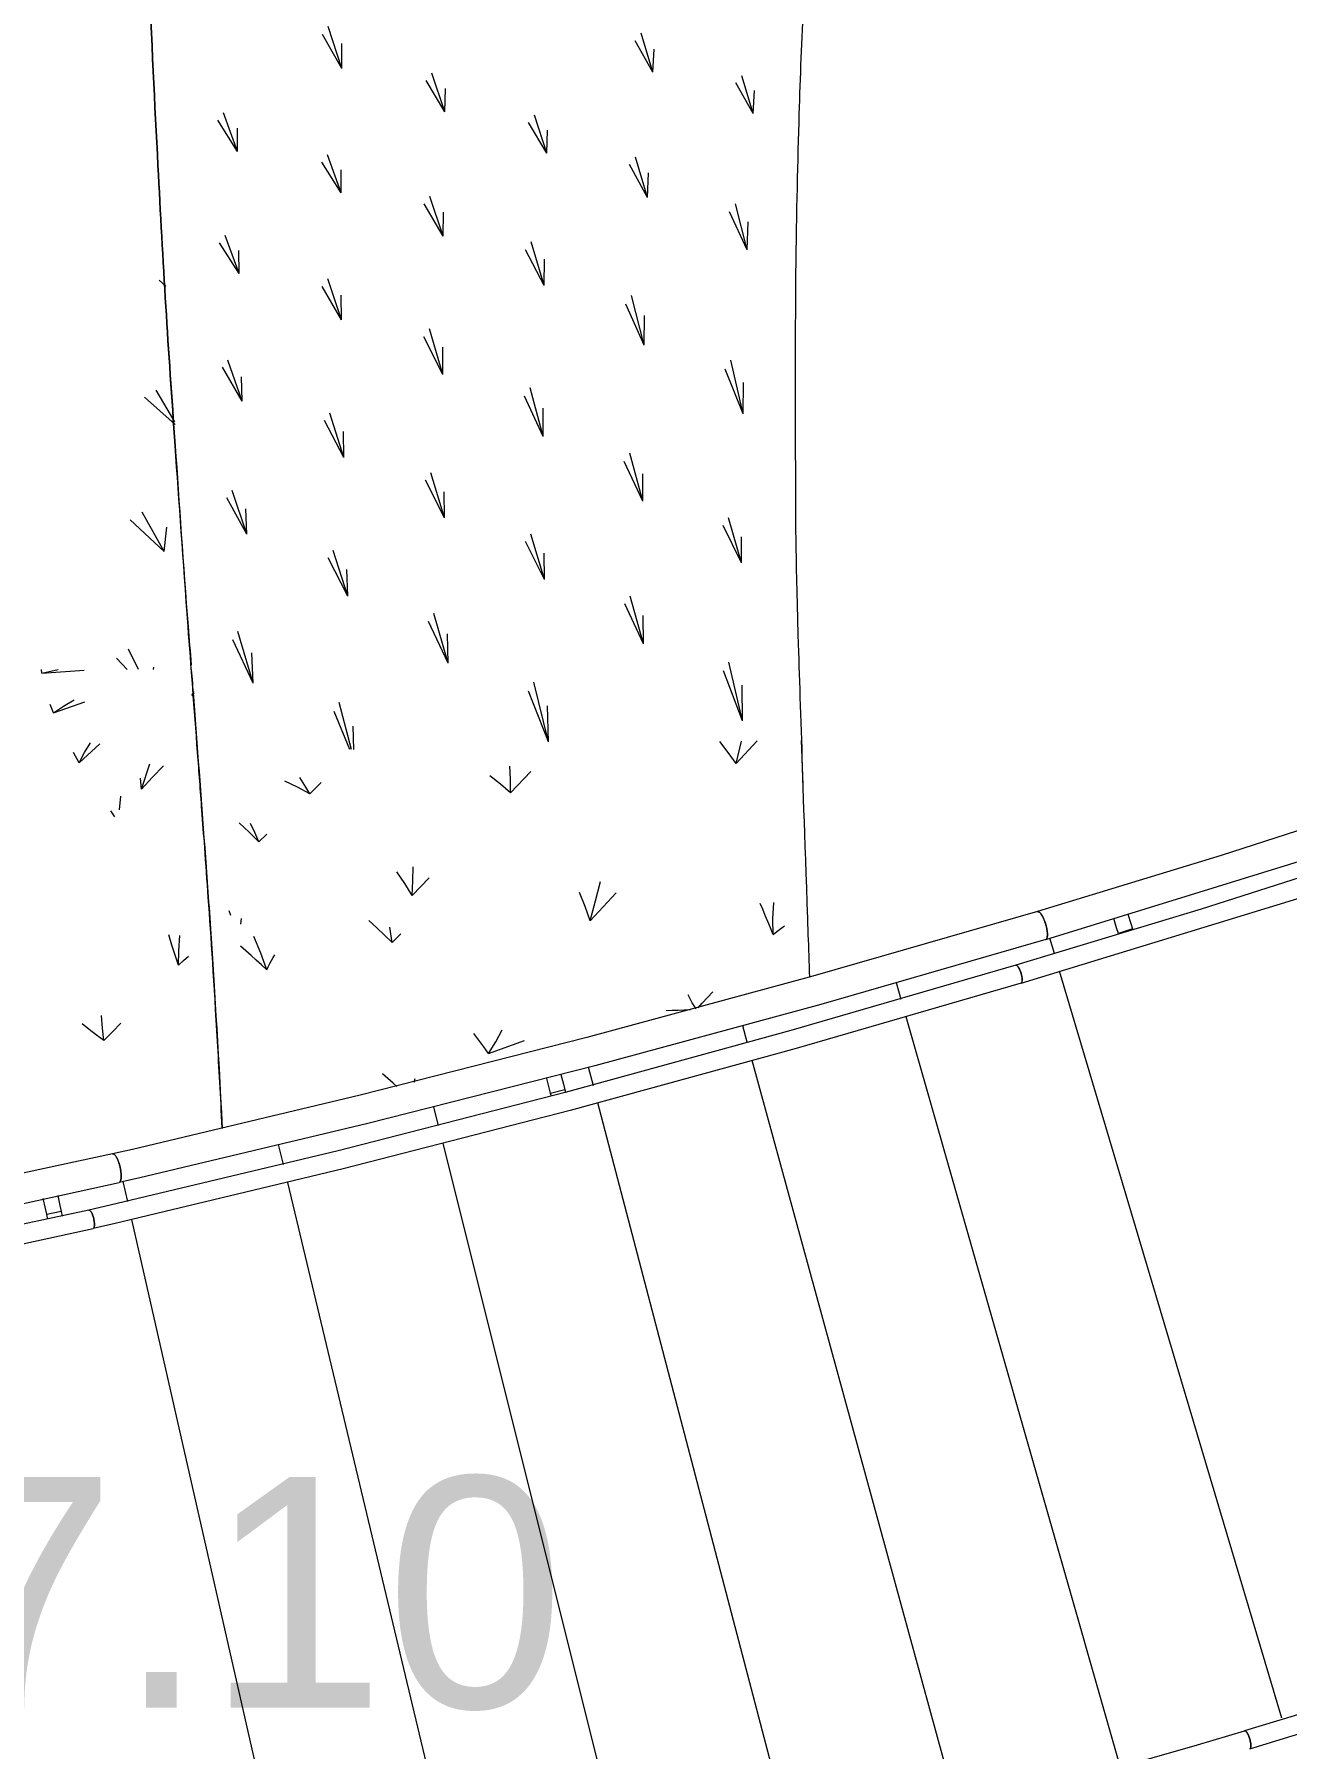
# Model space of a CAD drawing. Header units: millimetres. Extents: x 12827 to 178996, y -27589 to 73652.
# Drawn here: x 98018 to 100153, y 4285 to 7207 of the extents above; entities that cross this region are included whole.
import ezdxf

# ---------------------------------------------------------------- set-up
doc = ezdxf.new("R2010")
doc.units = ezdxf.units.MM
for name, color, linetype, lineweight in [('A-ANNO-NOTE', 131, 'Continuous', 25), ('A-FLOR', 192, 'Continuous', 9), ('A-FLOR-HRAL', 11, 'Continuous', 9), ('A-FLOR-PATT', 8, 'Continuous', 9)]:
    doc.layers.add(name, color=color, linetype=linetype, lineweight=lineweight)
doc.styles.add('Arial_1', font='arial.ttf', dxfattribs={"height": 393.413174})

# ---------------------------------------------------------------- blocks, each defined once
blk = doc.blocks.new('Railings 6 - Railings 6-15750741-Copy of 1_F')
at = {"layer": 'A-FLOR-HRAL'}
for p, q in [((99862.8, 5683.7), (99857.9, 5699.4)), ((99881.8, 5706.8), (99886.7, 5691.2)), ((99865.9, 5674.2), (99862.8, 5683.7)), ((99889.7, 5681.7), (99865.9, 5674.2)), ((99886.7, 5691.2), (99889.7, 5681.7)), ((99889.7, 5681.7), (99890, 5680.7)), ((98895.8, 5411.1), (98891.6, 5427.1)), ((98898.2, 5401.8), (98895.8, 5411.1)), ((98922.5, 5407.7), (98898.3, 5401.4)), ((98915.8, 5433.4), (98920, 5417.4)), ((98920, 5417.4), (98922.5, 5407.7)), ((98922.5, 5407.7), (98923.5, 5403.6)), ((98899.7, 5395.9), (98898.3, 5401.4)), ((98037.5, 5205), (98033.8, 5222.3)), ((98039.5, 5195.5), (98037.5, 5205)), ((98058.3, 5227.3), (98062, 5210.2)), ((98062, 5210.2), (98064.1, 5200.4)), ((98064.1, 5200.4), (98039.6, 5195.2)), ((98041.4, 5186.9), (98039.6, 5195.2)), ((98064.1, 5200.4), (98065.8, 5192.4))]:
    blk.add_line(p, q, dxfattribs=at)
at = {"layer": 'A-FLOR-HRAL', "flags": 128}
for points in [[(101109.6, 6166.1), (100577.3, 5980.4), (100040.9, 5806.8), (99727.7, 5711.6)], [(99742, 5663.6), (100281.1, 5830.4), (100816.4, 6009.2), (101126.6, 6119.1)], [(101078.2, 6072.5), (100544.6, 5887.8), (100007, 5715.2), (99690.9, 5620)], [(99700, 5589.3), (100240.2, 5754.9), (100776.6, 5932.6), (101089.1, 6042.4)], [(99727.7, 5711.6), (99344.8, 5601), (98960, 5496.5), (98573.6, 5398.2), (98185.7, 5306.1), (98151.9, 5298.4)], [(99742, 5663.7), (99358.6, 5553), (98973.5, 5448.4), (98586.7, 5350), (98198.4, 5257.7), (98163, 5249.7)], [(99690.9, 5619.9), (99307.8, 5508.4), (98922.8, 5403), (98536.1, 5303.8), (98147.9, 5210.7), (98111.5, 5202.4)], [(99700.1, 5589.3), (99316.7, 5477.7), (98931.4, 5372.2), (98544.5, 5272.9), (98156.1, 5179.8), (98118.7, 5171.2)], [(98151.9, 5298.4), (97600.7, 5179.9), (97047, 5073.8), (96724.5, 5018)], [(96732.6, 4968.7), (97288.3, 5067.5), (97841.5, 5178.9), (98163, 5249.6)], [(98111.6, 5202.4), (97559.2, 5085), (97004.2, 4980.1), (96678.6, 4924.5)], [(96683.8, 4892.9), (97240.4, 4990.6), (97794.7, 5100.7), (98118.6, 5171.2)], [(101543.5, 4792.7), (100995.7, 4602.8), (100443.8, 4424.9), (100080.8, 4315.2)], [(100089.9, 4284.5), (100644.6, 4454.5), (101195.5, 4636.7), (101554.4, 4762.7)], [(98413.9, 3874.7), (98813, 3969.6), (99210.5, 4070.7), (99606.5, 4177.9), (100000.7, 4291.3), (100080.8, 4315.2)]]:
    blk.add_lwpolyline(points, dxfattribs=at)
at = {"layer": 'A-FLOR-HRAL'}
for points, knots in [([(99727.5, 5711.5), (99728.5, 5711.9), (99730.2, 5711.4), (99732.7, 5709), (99734.1, 5707.1), (99735.2, 5705.4), (99736.3, 5703.5), (99737.4, 5701.5), (99738.4, 5699.2), (99739.5, 5696.8), (99740.4, 5694.3), (99741.3, 5691.7), (99742.1, 5689), (99742.8, 5686.5), (99743.3, 5684.2), (99743.8, 5682.1), (99744.1, 5680), (99744.4, 5678), (99744.7, 5676.1), (99744.8, 5674.3), (99744.9, 5672.6), (99744.9, 5670.5), (99744.6, 5668.2), (99744.1, 5666), (99743.3, 5664.5), (99742.6, 5663.9), (99742.2, 5663.7)], [-1, -1, -1, -1, -0.861111, -0.791667, -0.756944, -0.722222, -0.6875, -0.652778, -0.618056, -0.583333, -0.548611, -0.513889, -0.479167, -0.444444, -0.416667, -0.388889, -0.361111, -0.333333, -0.305556, -0.277778, -0.25, -0.222222, -0.166667, -0.111111, -0.055556, 0, 0, 0, 0]), ([(99730.2, 5711.1), (99729.7, 5711.4), (99728.7, 5711.7), (99727.9, 5711.7), (99727.5, 5711.5)], [-0.1110901, -0.1110901, -0.1110901, -0.1110901, -0.0555556, 0, 0, 0, 0]), ([(99733.5, 5707.9), (99732.9, 5708.7), (99731.8, 5710), (99730.7, 5710.8), (99730.2, 5711.1)], [-0.2220754, -0.2220754, -0.2220754, -0.2220754, -0.1666667, -0.1111111, -0.1111111, -0.1111111, -0.1111111]), ([(99736.9, 5702.3), (99736.7, 5702.8), (99736.1, 5703.9), (99734.9, 5705.9), (99734, 5707.2), (99733.5, 5707.9)], [-0.3332762, -0.3332762, -0.3332762, -0.3332762, -0.3055556, -0.2777778, -0.2222222, -0.2222222, -0.2222222, -0.2222222]), ([(99740.2, 5694.8), (99740, 5695.4), (99739.4, 5696.8), (99738.6, 5698.7), (99737.8, 5700.6), (99737.2, 5701.7), (99736.9, 5702.3)], [-0.4443451, -0.4443451, -0.4443451, -0.4443451, -0.4166667, -0.3888889, -0.3611111, -0.3333333, -0.3333333, -0.3333333, -0.3333333]), ([(99742.8, 5686.3), (99742.8, 5686.5), (99742.5, 5687.5), (99742, 5689.5), (99741.1, 5692.2), (99740.5, 5693.9), (99740.2, 5694.8)], [-0.5554662, -0.5554662, -0.5554662, -0.5554662, -0.5486111, -0.5138889, -0.4791667, -0.4444444, -0.4444444, -0.4444444, -0.4444444]), ([(99744.4, 5678), (99744.4, 5678.4), (99744.2, 5679.5), (99743.9, 5681.5), (99743.4, 5684), (99743, 5685.6), (99742.8, 5686.3)], [-0.6666404, -0.6666404, -0.6666404, -0.6666404, -0.6527778, -0.6180556, -0.5833333, -0.5555556, -0.5555556, -0.5555556, -0.5555556]), ([(99744.1, 5666.1), (99744.2, 5666.4), (99744.5, 5667.6), (99744.8, 5669.3), (99744.8, 5670.8), (99744.8, 5671)], [-0.888878, -0.888878, -0.888878, -0.888878, -0.8611111, -0.7916667, -0.7777778, -0.7777778, -0.7777778, -0.7777778]), ([(99744.8, 5671), (99744.9, 5671.4), (99744.9, 5672.5), (99744.8, 5674.3), (99744.6, 5676.3), (99744.5, 5677.6), (99744.4, 5678)], [-0.7776642, -0.7776642, -0.7776642, -0.7776642, -0.7569444, -0.7222222, -0.6875, -0.6666667, -0.6666667, -0.6666667, -0.6666667]), ([(99690.8, 5619.9), (99691.4, 5620.2), (99692.5, 5619.9), (99694.1, 5618.3), (99695, 5617.1), (99695.7, 5616), (99696.4, 5614.8), (99697.1, 5613.5), (99697.8, 5612), (99698.4, 5610.5), (99699, 5608.9), (99699.8, 5606.7), (99700.6, 5604), (99701.2, 5601.1), (99701.7, 5598.5), (99701.9, 5596.1), (99701.9, 5594.7), (99701.9, 5594)], [-1, -1, -1, -1, -0.8611111, -0.7916667, -0.7569444, -0.7222222, -0.6875, -0.6527778, -0.6180556, -0.5833333, -0.5486111, -0.5138889, -0.4444444, -0.3888889, -0.3333333, -0.2777778, -0.2222222, -0.2222222, -0.2222222, -0.2222222]), ([(99696.8, 5614), (99696.5, 5614.7), (99695.7, 5616), (99695, 5617.1), (99694.6, 5617.6)], [-0.3325247, -0.3325247, -0.3325247, -0.3325247, -0.2777778, -0.2222222, -0.2222222, -0.2222222, -0.2222222]), ([(99698.9, 5609.2), (99698.6, 5610.1), (99697.9, 5611.7), (99697.2, 5613.3), (99696.8, 5614)], [-0.44378, -0.44378, -0.44378, -0.44378, -0.3888889, -0.3333333, -0.3333333, -0.3333333, -0.3333333]), ([(99700.6, 5603.8), (99700.6, 5603.9), (99700.4, 5604.6), (99699.9, 5606.4), (99699.3, 5608.1), (99698.9, 5609.2)], [-0.5549608, -0.5549608, -0.5549608, -0.5549608, -0.5486111, -0.5138889, -0.4444444, -0.4444444, -0.4444444, -0.4444444]), ([(99701.6, 5598.5), (99701.6, 5598.7), (99701.5, 5599.4), (99701.3, 5600.7), (99700.9, 5602.3), (99700.7, 5603.3), (99700.6, 5603.8)], [-0.6661262, -0.6661262, -0.6661262, -0.6661262, -0.6527778, -0.6180556, -0.5833333, -0.5555556, -0.5555556, -0.5555556, -0.5555556]), ([(99701.4, 5590.9), (99701.5, 5591), (99701.7, 5591.8), (99701.8, 5592.9), (99701.9, 5593.8), (99701.9, 5594)], [-0.8879927, -0.8879927, -0.8879927, -0.8879927, -0.8611111, -0.7916667, -0.7777778, -0.7777778, -0.7777778, -0.7777778]), ([(99701.9, 5594), (99701.9, 5594.2), (99701.9, 5594.9), (99701.9, 5596.1), (99701.8, 5597.4), (99701.7, 5598.2), (99701.6, 5598.5)], [-0.7770547, -0.7770547, -0.7770547, -0.7770547, -0.7569444, -0.7222222, -0.6875, -0.6666667, -0.6666667, -0.6666667, -0.6666667]), ([(98160.2, 5289.2), (98159.9, 5289.8), (98159.4, 5290.9), (98158.4, 5292.9), (98157.1, 5295), (98155.5, 5296.8), (98154.5, 5297.8), (98154, 5298)], [-0.3333075, -0.3333075, -0.3333075, -0.3333075, -0.3055556, -0.2777778, -0.2222222, -0.1666667, -0.1111111, -0.1111111, -0.1111111, -0.1111111]), ([(98154, 5298), (98154.3, 5297.8), (98155.1, 5297.2), (98156.4, 5295.9), (98157.6, 5294), (98158.6, 5292.4), (98159.6, 5290.5), (98160.9, 5287.8), (98162.1, 5284.5), (98163.2, 5281.2), (98163.9, 5278.6), (98164.6, 5275.8), (98165.1, 5273.3), (98165.5, 5271), (98165.9, 5268.8), (98166.1, 5266.7), (98166.3, 5264.7), (98166.5, 5262.7), (98166.5, 5260.9), (98166.5, 5259.1), (98166.4, 5256.9), (98166.1, 5254.5), (98165.4, 5252.2), (98164.6, 5250.7), (98163.9, 5250), (98163.5, 5249.8)], [-0.8888889, -0.8888889, -0.8888889, -0.8888889, -0.8611111, -0.7916667, -0.7569444, -0.7222222, -0.6875, -0.6527778, -0.5833333, -0.5486111, -0.5138889, -0.4791667, -0.4444444, -0.4166667, -0.3888889, -0.3611111, -0.3333333, -0.3055556, -0.2777778, -0.25, -0.2222222, -0.1666667, -0.1111111, -0.0555556, 0, 0, 0, 0]), ([(98163, 5281.7), (98162.8, 5282.4), (98162.4, 5283.7), (98161.7, 5285.7), (98160.9, 5287.5), (98160.4, 5288.7), (98160.2, 5289.2)], [-0.4443673, -0.4443673, -0.4443673, -0.4443673, -0.4166667, -0.3888889, -0.3611111, -0.3333333, -0.3333333, -0.3333333, -0.3333333]), ([(98165.1, 5273.1), (98165.1, 5273.3), (98164.9, 5274.4), (98164.5, 5276.4), (98163.8, 5279.1), (98163.3, 5280.8), (98163, 5281.7)], [-0.5554607, -0.5554607, -0.5554607, -0.5554607, -0.5486111, -0.5138889, -0.4791667, -0.4444444, -0.4444444, -0.4444444, -0.4444444]), ([(98166.4, 5257.5), (98166.4, 5257.9), (98166.5, 5258.9), (98166.5, 5260.8), (98166.4, 5263.2), (98166.3, 5265.6), (98166, 5268.3), (98165.6, 5270.8), (98165.3, 5272.4), (98165.1, 5273.1)], [-0.7776461, -0.7776461, -0.7776461, -0.7776461, -0.7569444, -0.7222222, -0.6875, -0.6527778, -0.6180556, -0.5833333, -0.5555556, -0.5555556, -0.5555556, -0.5555556]), ([(98165.4, 5252.4), (98165.5, 5252.7), (98165.9, 5253.9), (98166.2, 5255.7), (98166.4, 5257.2), (98166.4, 5257.5)], [-0.8888745, -0.8888745, -0.8888745, -0.8888745, -0.8611111, -0.7916667, -0.7777778, -0.7777778, -0.7777778, -0.7777778]), ([(98120, 5186.2), (98120, 5186.3), (98119.9, 5187), (98119.5, 5188.9), (98118.8, 5191.5), (98117.8, 5194.3), (98116.9, 5196.6), (98115.9, 5198.6), (98114.5, 5200.7), (98112.9, 5202.4), (98111.8, 5202.5), (98111.2, 5202.3)], [-0.5555556, -0.5555556, -0.5555556, -0.5555556, -0.5486111, -0.5138889, -0.4444444, -0.3888889, -0.3333333, -0.2777778, -0.2222222, -0.1111111, 0, 0, 0, 0]), ([(98114.9, 5200.1), (98115, 5199.9), (98115.3, 5199.4), (98115.9, 5198.5), (98116.5, 5197.3), (98117.3, 5195.6), (98118.1, 5193.5), (98118.8, 5191.3), (98119.4, 5189.1), (98120, 5186.4), (98120.5, 5183.4), (98120.8, 5180.7), (98120.9, 5178.3), (98120.8, 5175.4), (98120.3, 5172.6), (98119.5, 5171.5), (98119, 5171.3)], [-0.7777778, -0.7777778, -0.7777778, -0.7777778, -0.7569444, -0.7222222, -0.6875, -0.6527778, -0.5833333, -0.5486111, -0.5138889, -0.4444444, -0.3888889, -0.3333333, -0.2777778, -0.2222222, -0.1111111, 0, 0, 0, 0]), ([(98120.8, 5180.8), (98120.8, 5181), (98120.7, 5181.7), (98120.5, 5183.1), (98120.3, 5184.7), (98120.1, 5185.7), (98120, 5186.2)], [-0.6666667, -0.6666667, -0.6666667, -0.6666667, -0.6527778, -0.6180556, -0.5833333, -0.5559615, -0.5559615, -0.5559615, -0.5559615]), ([(98120.2, 5172.9), (98120.3, 5173.1), (98120.5, 5173.9), (98120.7, 5175), (98120.8, 5176), (98120.8, 5176.2)], [-0.8888889, -0.8888889, -0.8888889, -0.8888889, -0.8611111, -0.7916667, -0.7784201, -0.7784201, -0.7784201, -0.7784201]), ([(98120.8, 5176.2), (98120.8, 5176.4), (98120.9, 5177.1), (98120.9, 5178.3), (98120.9, 5179.6), (98120.8, 5180.5), (98120.8, 5180.8)], [-0.7777778, -0.7777778, -0.7777778, -0.7777778, -0.7569444, -0.7222222, -0.6875, -0.6672143, -0.6672143, -0.6672143, -0.6672143]), ([(100080.6, 4315.1), (100081.2, 4315.4), (100082.3, 4315.1), (100083.8, 4313.5), (100084.7, 4312.3), (100085.4, 4311.2), (100086.1, 4310), (100087, 4308.2), (100087.9, 4306.2), (100088.7, 4304), (100089.4, 4301.8), (100090.2, 4299.2), (100090.9, 4296.2), (100091.3, 4293.6), (100091.5, 4291.3), (100091.6, 4288.4), (100091.4, 4286.8), (100091.1, 4286.1)], [-1, -1, -1, -1, -0.8611111, -0.7916667, -0.7569444, -0.7222222, -0.6875, -0.6527778, -0.5833333, -0.5486111, -0.5138889, -0.4444444, -0.3888889, -0.3333333, -0.2777778, -0.2222222, -0.1111111, -0.1111111, -0.1111111, -0.1111111]), ([(100086.5, 4309.2), (100086.1, 4309.9), (100085.4, 4311.2), (100084, 4313.4), (100082.2, 4315.1), (100081.1, 4315.3), (100080.6, 4315.1)], [-0.3326608, -0.3326608, -0.3326608, -0.3326608, -0.2777778, -0.2222222, -0.1111111, 0, 0, 0, 0]), ([(100088.5, 4304.4), (100088.2, 4305.2), (100087.6, 4306.9), (100086.9, 4308.4), (100086.5, 4309.1)], [-0.4438794, -0.4438794, -0.4438794, -0.4438794, -0.3888889, -0.3333333, -0.3333333, -0.3333333, -0.3333333]), ([(100090.2, 4298.9), (100090.2, 4299), (100090, 4299.7), (100089.5, 4301.5), (100089, 4303.2), (100088.6, 4304.3)], [-0.5550491, -0.5550491, -0.5550491, -0.5550491, -0.5486111, -0.5138889, -0.4444444, -0.4444444, -0.4444444, -0.4444444]), ([(100091.3, 4293.7), (100091.2, 4293.9), (100091.1, 4295.1), (100090.7, 4296.9), (100090.3, 4298.5), (100090.2, 4298.9)], [-0.666215, -0.666215, -0.666215, -0.666215, -0.6527778, -0.5833333, -0.5555556, -0.5555556, -0.5555556, -0.5555556]), ([(100091.1, 4286.1), (100091.2, 4286.3), (100091.4, 4287), (100091.5, 4288.1), (100091.6, 4289), (100091.6, 4289.2)], [-0.8881423, -0.8881423, -0.8881423, -0.8881423, -0.8611111, -0.7916667, -0.7777778, -0.7777778, -0.7777778, -0.7777778]), ([(100091.6, 4289.2), (100091.6, 4289.4), (100091.6, 4290.1), (100091.5, 4291.3), (100091.4, 4292.5), (100091.3, 4293.3), (100091.3, 4293.6)], [-0.7771582, -0.7771582, -0.7771582, -0.7771582, -0.7569444, -0.7222222, -0.6875, -0.6666667, -0.6666667, -0.6666667, -0.6666667])]:
    blk.add_open_spline(points, degree=3, knots=knots, dxfattribs=at)
for points in [[(99742.2, 5663.7), (99743, 5664.1), (99743.6, 5664.9), (99744.1, 5666.1)], [(99692.5, 5619.6), (99691.9, 5620), (99691.3, 5620.1), (99690.8, 5619.9)], [(99700.2, 5589.3), (99700.7, 5589.5), (99701.1, 5590), (99701.4, 5590.8)], [(98153.9, 5298), (98153, 5298.5), (98152.2, 5298.6), (98151.4, 5298.2)], [(98151.4, 5298.2), (98152.2, 5298.6), (98153, 5298.5), (98153.9, 5298)], [(98163.5, 5249.8), (98164.3, 5250.2), (98164.9, 5251.1), (98165.4, 5252.4)], [(98111.2, 5202.3), (98111.8, 5202.5), (98112.3, 5202.4), (98112.9, 5202.1)], [(100090, 4284.6), (100090.5, 4284.8), (100090.9, 4285.3), (100091.1, 4286)]]:
    blk.add_open_spline(points, degree=3, dxfattribs=at)
blk = doc.blocks.new('FP_258-Copy of 1_F')
at = {"layer": 'A-FLOR-PATT'}
for p, q in [((96490.2, 6110.9), (96475.3, 6123.9)), ((96490.2, 6110.9), (96486.3, 6123.9)), ((96490.2, 6110.9), (96509.1, 6123.9)), ((97266.6, 6110), (97253, 6123.8)), ((97266.6, 6110), (97272.8, 6123.8)), ((97266.6, 6110), (97313.7, 6123.8)), ((98031.3, 6117.5), (98030.6, 6123.8)), ((98031.3, 6117.5), (98059.2, 6123.8)), ((98031.3, 6117.5), (98103.3, 6122.9)), ((97713.3, 6064.6), (97727.2, 6078.3)), ((98286.8, 6079.4), (98290.7, 6086.7)), ((98286.8, 6079.4), (98290.9, 6084.3)), ((98286.8, 6079.4), (98290.9, 6084)), ((97700.7, 6049.8), (97681.1, 6073.9)), ((97700.7, 6049.8), (97755.8, 6067.4)), ((97700.7, 6049.8), (97713.3, 6064.6)), ((98051.1, 6050), (98045.6, 6064)), ((98051.1, 6050), (98104.6, 6068.8)), ((98051.1, 6050), (98068, 6061.6)), ((98068, 6061.6), (98086.3, 6072.2)), ((97017, 5984), (96964.8, 6031.5)), ((97012.6, 6010.9), (97009.7, 6036.8)), ((97017, 5984), (97012.6, 6010.9)), ((97017, 5984), (97056.9, 6012.6)), ((98095.1, 5965), (98130, 5997.2)), ((98103.8, 5982.5), (98113.9, 5999)), ((97460.1, 5941.2), (97461.5, 5964)), ((98095.1, 5965), (98085, 5982.3)), ((98095.1, 5965), (98103.8, 5982.5)), ((97460, 5917.4), (97421.9, 5954.8)), ((97460, 5917.4), (97498.3, 5947.2)), ((97460, 5917.4), (97460.1, 5941.2)), ((97819.4, 5911.1), (97795.3, 5938.4)), ((97819.4, 5911.1), (97856, 5942)), ((97823.8, 5931.7), (97829.6, 5951.4)), ((97819.4, 5911.1), (97823.8, 5931.7)), ((98163.7, 5884.6), (98165.7, 5908.3)), ((98155.8, 5872.8), (98148.6, 5883.1)), ((96849, 5810.7), (96824.9, 5864.1)), ((96861.5, 5801.3), (96880.4, 5833.9)), ((97958.5, 5781.3), (97956.1, 5806.9)), ((97962.2, 5754.8), (97980.3, 5799.2)), ((97309.3, 5720.2), (97252.6, 5771)), ((97296.8, 5753), (97285.7, 5784.8)), ((97309.3, 5720.2), (97330.7, 5762.1)), ((97669.5, 5737), (97662.7, 5765.7)), ((97962.2, 5754.8), (97933.6, 5785.5)), ((97962.2, 5754.8), (97958.5, 5781.3)), ((97309.3, 5720.2), (97296.8, 5753)), ((97677.6, 5707.4), (97635, 5748.1)), ((97677.6, 5707.4), (97669.5, 5737)), ((97677.6, 5707.4), (97697.3, 5750.5)), ((97904.3, 5493.9), (97872.2, 5523.9)), ((97909.4, 5501.5), (97888.2, 5550)), ((97919.8, 5517.2), (97920.6, 5536.4)), ((97252.4, 5506.1), (97253, 5512.2)), ((97605.1, 5477.6), (97585.9, 5515.3)), ((97625.8, 5438.9), (97628.6, 5494.2)), ((97625.8, 5438.9), (97564.6, 5493)), ((97625.8, 5438.9), (97605.1, 5477.6))]:
    blk.add_line(p, q, dxfattribs=at)
blk = doc.blocks.new('FP_259-Copy of 1_F')
at = {"layer": 'A-FLOR-PATT'}
for p, q in [((98200.9, 5920.1), (98215.1, 5962.9)), ((98200.9, 5920.1), (98199.2, 5938.9)), ((98200.9, 5920.1), (98220, 5940.4)), ((98220, 5940.4), (98238.5, 5960)), ((98252.8, 5654.3), (98247.5, 5671.7)), ((98264.7, 5644.6), (98266.3, 5670.5)), ((98258.3, 5637), (98252.8, 5654.3)), ((98264.1, 5619.8), (98264.7, 5644.6)), ((98264.1, 5619.8), (98258.3, 5637)), ((98264.1, 5619.8), (98272.9, 5628)), ((98272.9, 5628), (98281.1, 5635.6)), ((98134.4, 5512.5), (98132.7, 5534.4)), ((98111.9, 5510.1), (98099.7, 5519.8)), ((98124.4, 5500.7), (98111.9, 5510.1)), ((98137.1, 5491.6), (98124.4, 5500.7)), ((98137.1, 5491.6), (98134.4, 5512.5)), ((98137.1, 5491.6), (98151.6, 5506.6)), ((98151.6, 5506.6), (98165.6, 5521)), ((97943, 5312.1), (97938, 5330.5)), ((97969.1, 5316.2), (97988.8, 5336.9)), ((97910, 5298.2), (97890.9, 5300.2)), ((97929.3, 5296.4), (97910, 5298.2)), ((97948.9, 5294.9), (97929.3, 5296.4)), ((97948.9, 5294.9), (97943, 5312.1)), ((97948.9, 5294.9), (97969.1, 5316.2))]:
    blk.add_line(p, q, dxfattribs=at)
blk = doc.blocks.new('FP_262-Copy of 1_F')
at = {"layer": 'A-FLOR-PATT'}
for p, q in [((98242.8, 6777.1), (98231.1, 6787.5)), ((98258.3, 6541.6), (98206.3, 6588)), ((98258, 6545.9), (98226, 6600.3)), ((98239.7, 6324.8), (98182, 6379.2)), ((98239.7, 6324.8), (98202, 6392.3)), ((98239.7, 6324.8), (98244, 6366.4)), ((98176.4, 6124), (98158.7, 6143.2)), ((98196, 6124), (98179, 6158.7)), ((98221.8, 6124), (98222.1, 6127.7))]:
    blk.add_line(p, q, dxfattribs=at)
blk = doc.blocks.new('FP_266-Copy of 1_F')
at = {"layer": 'A-FLOR-PATT'}
for p, q in [((98404.5, 5640.3), (98392.5, 5669.1)), ((98378.9, 5644.5), (98370, 5652.6)), ((98387.7, 5636.5), (98378.9, 5644.5)), ((98414.5, 5612.2), (98404.5, 5640.3)), ((98396.6, 5628.4), (98387.7, 5636.5)), ((98405.5, 5620.3), (98396.6, 5628.4)), ((98414.5, 5612.2), (98405.5, 5620.3)), ((98414.5, 5612.2), (98417.1, 5617.4)), ((98417.1, 5617.4), (98419.8, 5622.6)), ((98419.8, 5622.6), (98422.5, 5627.7)), ((98422.5, 5627.7), (98425.3, 5632.8)), ((98425.3, 5632.8), (98428.1, 5637.8)), ((98620.7, 5426.8), (98611.5, 5435)), ((98630, 5418.6), (98620.7, 5426.8)), ((98636.3, 5413), (98630, 5418.6)), ((98665.9, 5420.8), (98667.4, 5427.1))]:
    blk.add_line(p, q, dxfattribs=at)
blk = doc.blocks.new('FP_267-Copy of 1_F')
at = {"layer": 'A-FLOR-PATT'}
for p, q in [((99201, 5982.7), (99186.6, 6001.1)), ((99214.6, 5963.5), (99250.5, 6002.3)), ((99214.6, 5963.5), (99223.6, 6001.8)), ((99214.6, 5963.5), (99201, 5982.7)), ((98466.9, 5923.3), (98445.2, 5933.4)), ((98479.7, 5926.5), (98470.9, 5940)), ((98812.7, 5928.7), (98794.6, 5942.9)), ((98829.8, 5936.9), (98828.9, 5959.4)), ((98830, 5913.5), (98829.8, 5936.9)), ((98830, 5913.5), (98864.8, 5950.1)), ((98487.8, 5912.3), (98466.9, 5923.3)), ((98487.8, 5912.3), (98479.7, 5926.5)), ((98487.8, 5912.3), (98507.5, 5931.5)), ((98830, 5913.5), (98812.7, 5928.7)), ((98384.6, 5846.9), (98367.6, 5862.5)), ((98400.8, 5830.4), (98384.6, 5846.9)), ((98394, 5846.3), (98386.6, 5861.4)), ((98400.8, 5830.4), (98394, 5846.3)), ((98400.8, 5830.4), (98414.8, 5843.2)), ((98663.4, 5763.6), (98663.8, 5787.7)), ((98649.6, 5759.3), (98636.3, 5779)), ((98662.2, 5738.6), (98649.6, 5759.3)), ((98662.2, 5738.6), (98691.4, 5768.8)), ((98662.2, 5738.6), (98663.4, 5763.6)), ((98975, 5729.5), (98983.4, 5762.8)), ((98956.9, 5720.2), (98947.2, 5744.1)), ((98965.9, 5695.4), (99010.2, 5743)), ((98965.9, 5695.4), (98975, 5729.5)), ((98965.9, 5695.4), (98956.9, 5720.2))]:
    blk.add_line(p, q, dxfattribs=at)
blk = doc.blocks.new('FP_268-Copy of 1_F')
at = {"layer": 'A-FLOR-PATT'}
for p, q in [((99259.8, 5715.2), (99255.6, 5725.3)), ((99264, 5704.8), (99259.8, 5715.2)), ((99268.3, 5694.2), (99264, 5704.8)), ((99277.1, 5698.7), (99278.5, 5726.8)), ((99277.2, 5672.3), (99277.1, 5698.7)), ((99272.7, 5683.4), (99268.3, 5694.2)), ((99277.2, 5672.3), (99272.7, 5683.4)), ((99277.2, 5672.3), (99283.9, 5677.5)), ((99283.9, 5677.5), (99290.4, 5682.4)), ((99290.4, 5682.4), (99296.7, 5686.9)), ((99139.2, 5555.8), (99132.7, 5569.2)), ((99146.4, 5545.7), (99139.2, 5555.8)), ((99149.5, 5547.3), (99156.6, 5555)), ((99156.6, 5555), (99165.8, 5565)), ((99165.8, 5565), (99174.9, 5574.8)), ((99105.2, 5542.6), (99094.9, 5542.2)), ((99115.6, 5543), (99105.2, 5542.6)), ((99126.1, 5543.5), (99115.6, 5543)), ((99136.6, 5544.1), (99126.1, 5543.5))]:
    blk.add_line(p, q, dxfattribs=at)
blk = doc.blocks.new('FP_270-Copy of 1_F')
at = {"layer": 'A-FLOR-PATT'}
for p, q in [((98542.2, 7148.4), (98519.4, 7220)), ((98542.2, 7148.4), (98509.4, 7206.3)), ((98542.2, 7148.4), (98542.7, 7191)), ((99072.4, 7141.8), (99042.2, 7195.5)), ((99072.4, 7141.8), (99052.6, 7208.4)), ((99072.4, 7141.8), (99074.5, 7181.5)), ((98718.2, 7074.5), (98696.1, 7140.6)), ((99243.6, 7071.7), (99224.1, 7136)), ((98718.2, 7074.5), (98686.1, 7127.9)), ((98718.2, 7074.5), (98719, 7114.1)), ((99243.6, 7071.7), (99213.8, 7123.8)), ((99243.6, 7071.7), (99245.8, 7110.8)), ((98364.9, 7007), (98340.8, 7073)), ((98364.9, 7007), (98331.1, 7060.3)), ((98364.9, 7007), (98364.6, 7046.6)), ((98891.9, 7004), (98860.6, 7056.3)), ((98891.9, 7004), (98870.6, 7068.6)), ((98891.9, 7004), (98893.1, 7043.2)), ((98541.1, 6936.5), (98508.3, 6988.7)), ((98541.1, 6936.5), (98518, 7001.1)), ((99063.4, 6928.4), (99032.9, 6984.7)), ((99063.4, 6928.4), (99042.9, 6997.4)), ((98541.1, 6936.5), (98541.2, 6975.6)), ((99063.4, 6928.4), (99064.9, 6970.5)), ((98715, 6862.7), (98692.7, 6930.1)), ((98715, 6862.7), (98683, 6917.6)), ((98715, 6862.7), (98715.5, 6903.7)), ((99233, 6839.5), (99203, 6903.8)), ((99233, 6839.5), (99213.1, 6917.6)), ((99233, 6839.5), (99234.7, 6886.9)), ((98367.6, 6798.7), (98334, 6851.3)), ((98367.6, 6798.7), (98343.4, 6863.6)), ((98367.6, 6798.7), (98366.9, 6838)), ((98887.1, 6778.3), (98855.6, 6839.4)), ((98887.1, 6778.3), (98865.3, 6852.7)), ((98887.1, 6778.3), (98887.7, 6823.4)), ((98542, 6719.8), (98518.4, 6789.7)), ((98542, 6719.8), (98509, 6777)), ((98542, 6719.8), (98541.6, 6762)), ((99057.4, 6676.6), (99036.1, 6761.5)), ((99057.4, 6676.6), (99026.4, 6746.8)), ((99057.4, 6676.6), (99058.2, 6727.3)), ((98714.8, 6626.9), (98691.6, 6704.7)), ((98714.8, 6626.9), (98682.2, 6691.1)), ((98714.8, 6626.9), (98714.5, 6673.3)), ((98372.9, 6581.2), (98338.9, 6639)), ((98372.9, 6581.2), (98348, 6651.3)), ((99226.3, 6559.8), (99195.7, 6635.7)), ((99226.3, 6559.8), (99205.3, 6651.4)), ((98372.9, 6581.2), (98371.7, 6623)), ((98885.8, 6520.8), (98863.2, 6604.2)), ((99226.3, 6559.8), (99227.2, 6613.3)), ((98885.8, 6520.8), (98853.8, 6589.9)), ((98546.1, 6485.4), (98512.8, 6548.1)), ((98546.1, 6485.4), (98521.9, 6561)), ((98885.8, 6520.8), (98885.8, 6569.5)), ((98546.1, 6485.4), (98545.1, 6529.7)), ((99055.3, 6410.8), (99033.1, 6492.6)), ((98717.5, 6382.3), (98693.9, 6459.4)), ((99055.3, 6410.8), (99023.8, 6478.6)), ((98380.5, 6354.7), (98355.4, 6428.8)), ((98717.5, 6382.3), (98684.8, 6446.4)), ((99055.3, 6410.8), (99055.4, 6457.6)), ((98380.5, 6354.7), (98346.5, 6416.7)), ((98717.5, 6382.3), (98716.8, 6426.8)), ((98380.5, 6354.7), (98378.9, 6398)), ((99223.4, 6305.6), (99201.6, 6382.3)), ((98887.7, 6277.5), (98855.2, 6341.9)), ((98887.7, 6277.5), (98864.3, 6354.5)), ((99223.4, 6305.6), (99192.2, 6369.5)), ((99223.4, 6305.6), (99223.6, 6349.8)), ((98552.7, 6248.7), (98518.9, 6314.3)), ((98552.7, 6248.7), (98527.8, 6327)), ((98887.7, 6277.5), (98887, 6322.3)), ((98552.7, 6248.7), (98551.1, 6294.5)), ((99056.8, 6167.5), (99024.5, 6236.1)), ((99056.8, 6167.5), (99033.6, 6249.2)), ((98723.9, 6134.6), (98690.3, 6205.9)), ((98723.9, 6134.6), (98699, 6219.5)), ((99056.8, 6167.5), (99056.1, 6215.7)), ((98391.6, 6100.9), (98356.7, 6174.4)), ((98391.6, 6100.9), (98365.3, 6188.5)), ((98723.9, 6134.6), (98722.3, 6184.6)), ((98391.6, 6100.9), (98389.1, 6152.4)), ((99225.5, 6036.7), (99201.9, 6136.4)), ((99225.5, 6036.7), (99193, 6121.4)), ((98894.5, 6000.8), (98860.8, 6086.9)), ((98894.5, 6000.8), (98869.5, 6102.3)), ((99225.5, 6036.7), (99224.5, 6097.4)), ((98556.3, 5987.6), (98529.2, 6052.2)), ((98559.1, 5987.7), (98537.7, 6067.8)), ((98894.5, 6000.8), (98892.7, 6062)), ((98563.1, 5987.8), (98561.5, 6027.4))]:
    blk.add_line(p, q, dxfattribs=at)
blk = doc.blocks.new('FP_271-Copy of 1_F')
at = {"layer": 'A-FLOR-PATT'}
for p, q in [((98353.4, 5704.4), (98350.6, 5712.4)), ((98370.4, 5689.7), (98371.7, 5699.6)), ((98601.9, 5683.7), (98588.4, 5696.4)), ((98615.1, 5671), (98601.9, 5683.7)), ((98628, 5658.5), (98615.1, 5671)), ((98628, 5658.5), (98624.2, 5684.9)), ((98635.4, 5665.9), (98642.8, 5673.2)), ((98628, 5658.5), (98635.4, 5665.9)), ((98776.2, 5492), (98767.6, 5503.3)), ((98805, 5489.5), (98815.6, 5509.8)), ((98784.5, 5480.8), (98776.2, 5492)), ((98792.5, 5469.7), (98784.5, 5480.8)), ((98792.5, 5469.7), (98805, 5489.5)), ((98792.5, 5469.7), (98812.9, 5477)), ((98812.9, 5477), (98833.3, 5484.4)), ((98833.3, 5484.4), (98853.6, 5491.8))]:
    blk.add_line(p, q, dxfattribs=at)

msp = doc.modelspace()

# ---------------------------------------------------------------- linework, layer by layer
at = {"layer": 'A-FLOR'}
for p, q in [((99756.70581, 5639.82994), (99748.98158, 5665.82021)), ((99495.78036, 5561.5348), (99487.61348, 5590.15348)), ((100143.99975, 4336.67344), (99765.67027, 5609.66657)), ((99869.34593, 4252.47124), (99504.19365, 5532.0526)), ((99233.26952, 5488.72919), (99225.70923, 5516.36043)), ((98971.10056, 5414.53707), (98962.88123, 5445.91708)), ((99593.17022, 4173.36849), (99241.7435, 5457.75857)), ((98707.21424, 5346.72614), (98699.36189, 5378.09657)), ((99315.89988, 4098.15122), (98978.67895, 5385.60406)), ((98442.98674, 5280.18407), (98434.80763, 5314.4414)), ((99037.96524, 4025.36265), (98714.90276, 5316.01016)), ((98177.92419, 5216.98568), (98170.10183, 5251.40596)), ((98759.07729, 3956.27371), (98450.23984, 5249.80527)), ((98479.59993, 3889.5388), (98184.81869, 5186.64821))]:
    msp.add_line(p, q, dxfattribs=at)
for points, knots in [([(111057.51623, 40199.29363), (110790.11524, 39908.85437), (110517.81773, 39628.56511), (110400.02908, 39510.73078), (110281.75317, 39392.40898), (110147.14314, 39257.74674), (109996.12094, 39106.66596), (109773.71013, 38884.16888), (109640.92964, 38751.33689), (109526.41728, 38631.49407), (109352.87093, 38451.71181), (109207.52775, 38295.78973), (109022.14449, 38094.19385), (108838.03467, 37889.63944), (108561.06363, 37574.47106), (108332.42291, 37308.52743), (108127.05484, 37063.6829), (107888.57608, 36773.43403), (107656.60708, 36482.6189), (107437.20498, 36207.5419), (107137.13719, 35819.90238), (106825.1537, 35412.32636), (106393.6327, 34835.8578), (105710.181, 33904.13079), (105283.80656, 33307.35906), (104840.08212, 32673.39328), (104542.56724, 32240.60364), (104248.06441, 31803.80256), (104007.39319, 31440.06481), (103774.54904, 31089.25079), (103554.07684, 30743.15264), (103245.82541, 30255.01341), (102915.27001, 29720.08415), (102666.93214, 29306.59894), (102341.2374, 28755.56201), (102137.68758, 28402.84546), (101917.61467, 28015.04629), (101724.14444, 27665.85709), (101512.5858, 27272.17992), (101206.73383, 26696.68686), (100753.63145, 25806.99691), (100167.12949, 24592.65546), (99840.0301, 23881.65057), (99461.75628, 23036.8572), (99327.47194, 22727.71513), (99130.62059, 22269.18597), (98858.21851, 21613.23422), (98628.85247, 21054.62644), (98287.16224, 20194.35192), (97985.58412, 19412.95088), (97521.6025, 18157.03621), (97177.95348, 17180.94449), (96585.76301, 15391.27254), (96361.84856, 14677.28912), (96080.91331, 13727.25005), (95862.88586, 12957.02732), (95646.53943, 12148.98476), (95425.0069, 11259.73178), (95211.97097, 10336.15476), (95108.16188, 9847.30532), (95024.152, 9414.66409), (94959.33721, 9004.92539), (94905.21897, 8535.86335), (94891.01022, 8300.69616), (94881.02287, 8013.09684), (94884.32452, 7826.0239), (94899.86804, 7530.53219), (94938.49243, 7216.46526), (95002.24231, 6869.7832), (95050.2807, 6702.37592), (95150.311, 6394.71732), (95225.48294, 6189.98908), (95265.75274, 6077.37885)], [0, 0, 0, 0, 1.0407913836, 1.8329227872, 2.4060321319, 3.0305247211, 3.8160228975, 4.5986923833, 5.329045579, 5.9886585082, 6.6759714342, 7.4814648878, 8.314642484, 9.3734481445, 10.5162466185, 11.7075364251, 12.8508175028, 14.0173605822, 15.2191975832, 16.546249862, 18.0277268189, 19.911701422, 22.5229006852, 25.3747516683, 28.2853400759, 30.5069373856, 32.5026751219, 34.1293146002, 35.6421299878, 37.0276553162, 38.5674876844, 40.3344223811, 42.1800288241, 44.0942494579, 45.7662637289, 47.3984502866, 48.7673300641, 50.1795881101, 51.8168274441, 54.1090521126, 57.3868233557, 60.8076971781, 64.1489886498, 66.3846344694, 68.3102443987, 70.0004602256, 71.9823230696, 74.430541174, 77.0179211282, 80.408721011, 83.9188512543, 88.5739935232, 92.5835625461, 96.5449138638, 99.3207100258, 102.1929498492, 104.984003146, 107.9361103254, 110.5201242415, 112.5841571659, 114.0655925609, 115.5168852373, 116.7439619213, 117.8321531365, 118.6087429438, 119.4512490744, 120.3250828263, 121.3797012231, 122.301253482, 123.2448037949, 124.1695396625, 125.1734564309, 125.1734564309, 125.1734564309, 125.1734564309]), ([(114555.12466, 37111.52403), (114518.43329, 37071.7084), (114416.08214, 36960.97879), (114261.69723, 36797.94336), (113994.79599, 36516.92804), (113632.21607, 36141.41524), (113342.40313, 35841.26495), (113076.68222, 35566.06602), (112823.19019, 35303.53217), (112568.46015, 35035.01687), (112294.82842, 34748.06154), (111936.12782, 34358.94293), (111582.11958, 33965.72401), (111289.87877, 33633.80805), (110904.14423, 33190.01122), (110593.93924, 32820.27304), (110358.91166, 32535.58099), (110107.37683, 32224.91881), (109909.74577, 31980.83138), (109680.57038, 31687.45977), (109313.60994, 31212.94616), (109112.70565, 30946.30002), (108824.85276, 30554.72184), (108584.15702, 30223.38594), (108378.08115, 29929.03715), (108149.49252, 29606.10304), (108034.14665, 29435.07105), (107907.42404, 29250.77982), (107734.18666, 28993.90775), (107531.1648, 28684.69038), (107401.82198, 28485.49071), (107239.72644, 28233.68098), (107078.16095, 27979.66716), (106979.03863, 27821.01465), (106817.91408, 27558.21191), (106682.75796, 27336.77439), (106523.61281, 27071.87221), (106419.44927, 26895.09646), (106299.52463, 26692.34023), (106191.497, 26505.20197), (106042.07996, 26242.23424), (105886.48821, 25965.92709), (105721.681, 25668.56008), (105559.60418, 25373.69426), (105449.66731, 25166.89968), (105212.09676, 24720.02228), (104994.11507, 24295.32949), (104795.55378, 23900.52221), (104574.26361, 23454.42674), (104172.38691, 22608.10584), (103929.68896, 22077.46292), (103663.57357, 21479.65025), (103405.58509, 20871.75433), (103167.78197, 20305.41459), (102971.29503, 19818.99857), (102725.3372, 19186.00786), (102578.01609, 18802.14644), (102458.61107, 18480.22519), (102296.26599, 18034.09282), (102173.7887, 17697.51912), (102029.37885, 17289.76335), (101827.89011, 16704.47027), (101683.98232, 16271.23897), (101513.15898, 15754.60737), (101371.33016, 15318.00369), (101226.15575, 14854.56652), (101093.16818, 14432.30758), (100812.9692, 13504.25056), (100543.19931, 12597.82634), (100284.4041, 11695.07211), (100008.38638, 10710.412), (99869.04347, 10207.3002), (99780.76808, 9877.7637), (99694.79873, 9532.86112), (99614.60389, 9185.393), (99551.39739, 8899.51278), (99515.44845, 8714.50558), (99451.48574, 8362.39317), (99411.98574, 8112.8951), (99383.33426, 7879.40798), (99360.00557, 7689.33998), (99343.25262, 7477.48915), (99327.38815, 7250.95091), (99320.90411, 7061.73396), (99314.37112, 6813.32713), (99315.50744, 6404.49539), (99315.59761, 6299.89959), (99325.29264, 6010.52032), (99328.15653, 5926.66033)], [94.4176111633, 94.4176111633, 94.4176111633, 94.4176111633, 94.9610727855, 95.9697366863, 97.2384686077, 98.6887211659, 100.1334895999, 101.4065944006, 102.6282027397, 103.8650702125, 105.2815093901, 106.871720223, 108.5119159036, 110.2163582609, 111.8700122119, 113.443802106, 114.8117950176, 115.9955345602, 117.1826659087, 118.5885472294, 120.0160661422, 121.5678899472, 122.9116844101, 124.2833041529, 125.5561701957, 126.6068819271, 127.5093084563, 128.3179281297, 129.3053908148, 130.3079949075, 131.299276735, 132.2152823921, 133.0761583115, 133.946644564, 134.7716416717, 135.7299475206, 136.5755795001, 137.3951328984, 138.113085529, 138.9373601723, 139.8507580792, 140.8995889151, 141.9856072592, 142.9810087722, 144.1579876196, 145.4889714235, 147.0470115055, 148.5961589349, 150.6475910951, 152.8537819647, 155.2309287001, 157.3058283876, 159.4143176812, 161.3809657957, 163.3680776382, 165.1332119284, 166.7002295762, 168.0438872784, 169.3296182508, 170.7128719402, 172.253800455, 173.902222035, 175.6725937608, 177.2681402599, 178.8955344336, 180.4120545964, 182.4864396961, 185.0637114733, 188.1835889076, 191.3615967092, 194.0765140158, 196.1378251521, 197.4698926859, 198.6211147857, 199.7194645357, 200.6352871793, 201.5524998018, 202.425797729, 203.3502102643, 204.0927886399, 204.7914356226, 205.4815833783, 206.1676345662, 206.9011687218, 207.7995015002, 208.7607496372, 209.7329389264, 210.1071742487, 210.1071742487, 210.1071742487, 210.1071742487]), ([(99138.61938, 13705.91397), (99125.55227, 13661.82288), (99050.10636, 13405.05122), (98916.48265, 12929.18927), (98738.77115, 12203.89983), (98636.81594, 11748.58537), (98587.45925, 11516.3804), (98519.73145, 11167.95107), (98452.22419, 10763.02498), (98381.35269, 10298.79201), (98344.59124, 10028.41942), (98302.21331, 9653.28345), (98277.34376, 9416.66538), (98250.49297, 9073.3049), (98226.56261, 8672.97613), (98215.5143, 8414.56929), (98208.22481, 8135.12075), (98203.57158, 7789.99716), (98211.90531, 7312.68257), (98228.23167, 7001.33876), (98241.53343, 6747.00147), (98259.20965, 6496.85563), (98273.77724, 6280.24671), (98283.94066, 6153.89359), (98285.74186, 6131.58794)], [184.7978040718, 184.7978040718, 184.7978040718, 184.7978040718, 185.3019354908, 187.7162127756, 189.8336615921, 191.4195357235, 192.5771179608, 193.6734011696, 195.0235366378, 196.2839341666, 197.5082654242, 198.479322509, 199.5285935941, 200.6035765358, 201.7012137771, 202.7279340664, 203.6936012977, 204.8982281316, 206.1386105444, 207.2785630004, 208.1762921631, 209.0381219597, 210.0513192697, 210.2620067437, 210.2620067437, 210.2620067437, 210.2620067437]), ([(98296.69443, 5982.26667), (98291.01881, 6057.39058), (98275.98788, 6254.82227), (98259.33489, 6492.97109), (98241.50098, 6748.00784), (98228.24317, 7000.98196), (98211.90158, 7312.79803), (98203.57259, 7789.96593), (98208.22461, 8135.12719), (98215.51436, 8414.56762), (98226.5626, 8672.97663), (98250.49297, 9073.30477), (98277.34375, 9416.66541), (98302.21331, 9653.28344), (98344.59124, 10028.41942), (98381.35269, 10298.79201), (98452.22419, 10763.02498), (98519.73145, 11167.95107), (98587.45925, 11516.3804), (98636.81594, 11748.58537), (98738.77115, 12203.89983), (98916.48265, 12929.18927), (99050.10636, 13405.05122), (99125.55227, 13661.82288), (99138.61938, 13705.91397)], [-210.6445331355, -210.6445331355, -210.6445331355, -210.6445331355, -210.0513192697, -209.0381219597, -208.1762921631, -207.2785630004, -206.1386105444, -204.8982281316, -203.6936012977, -202.7279340664, -201.7012137771, -200.6035765358, -199.5285935941, -198.479322509, -197.5082654242, -196.2839341666, -195.0235366378, -193.6734011696, -192.5771179608, -191.4195357235, -189.8336615921, -187.7162127756, -185.3019354908, -184.7978040718, -184.7978040718, -184.7978040718, -184.7978040718]), ([(98289.47953, 6077.63951), (98295.72643, 5995.01114), (98305.7801, 5862.89618), (98315.26702, 5731.71123), (98318.61551, 5682.10358)], [210.389515541, 210.389515541, 210.389515541, 210.389515541, 211.0650588821, 211.4095859193, 211.4095859193, 211.4095859193, 211.4095859193]), ([(98314.9464, 5735.2788), (98312.88643, 5764.522), (98309.30227, 5813.75995), (98305.63841, 5863.12869), (98304.04795, 5884.43605)], [-211.28207712204, -211.28207712204, -211.28207712204, -211.28207712204, -211.06505888207, -210.89955073015, -210.89955073015, -210.89955073015, -210.89955073015])]:
    msp.add_open_spline(points, degree=3, knots=knots, dxfattribs=at)
for points in [[(98285.9906, 6123.8724), (98287.13597, 6108.65839), (98288.30043, 6093.23561), (98289.47953, 6077.63951)], [(99325.38945, 6002.89417), (99327.98439, 5925.22116), (99331.55494, 5822.58558), (99336.83651, 5671.53344)], [(98304.04795, 5884.43605), (98301.59733, 5917.26678), (98299.13433, 5949.97154), (98296.69443, 5982.26667)], [(98330.58859, 5489.86533), (98324.77582, 5590.59372), (98319.78773, 5666.55159), (98314.9464, 5735.2788)], [(98318.61551, 5682.10358), (98324.49568, 5594.9893), (98330.98483, 5486.79446), (98338.74761, 5341.726)], [(99336.83651, 5671.53344), (99337.63144, 5648.79866), (99338.48575, 5624.3782), (99339.35539, 5599.52159)], [(98338.72251, 5342.45101), (98335.81677, 5397.27316), (98333.12422, 5445.92597), (98330.58859, 5489.86533)]]:
    msp.add_open_spline(points, degree=3, dxfattribs=at)

# ---------------------------------------------------------------- block references
for name in ['FP_270-Copy of 1_F', 'FP_262-Copy of 1_F', 'FP_258-Copy of 1_F', 'FP_267-Copy of 1_F', 'FP_259-Copy of 1_F', 'FP_271-Copy of 1_F', 'FP_268-Copy of 1_F', 'FP_266-Copy of 1_F']:
    msp.add_blockref(name, (0, 0), dxfattribs=at)
at = {"layer": 'A-FLOR-HRAL'}
msp.add_blockref('Railings 6 - Railings 6-15750741-Copy of 1_F', (0, 0), dxfattribs=at)

# ---------------------------------------------------------------- texts
at = {"layer": 'A-ANNO-NOTE', "lineweight": 5, "insert": (97532.04166, 4747.79102), "char_height": 393.413174, "width": 1656, "attachment_point": 1, "line_spacing_factor": 0.938532, "style": 'Arial_1'}
msp.add_mtext('+7.10', dxfattribs=at)

doc.saveas('drawing.dxf')
